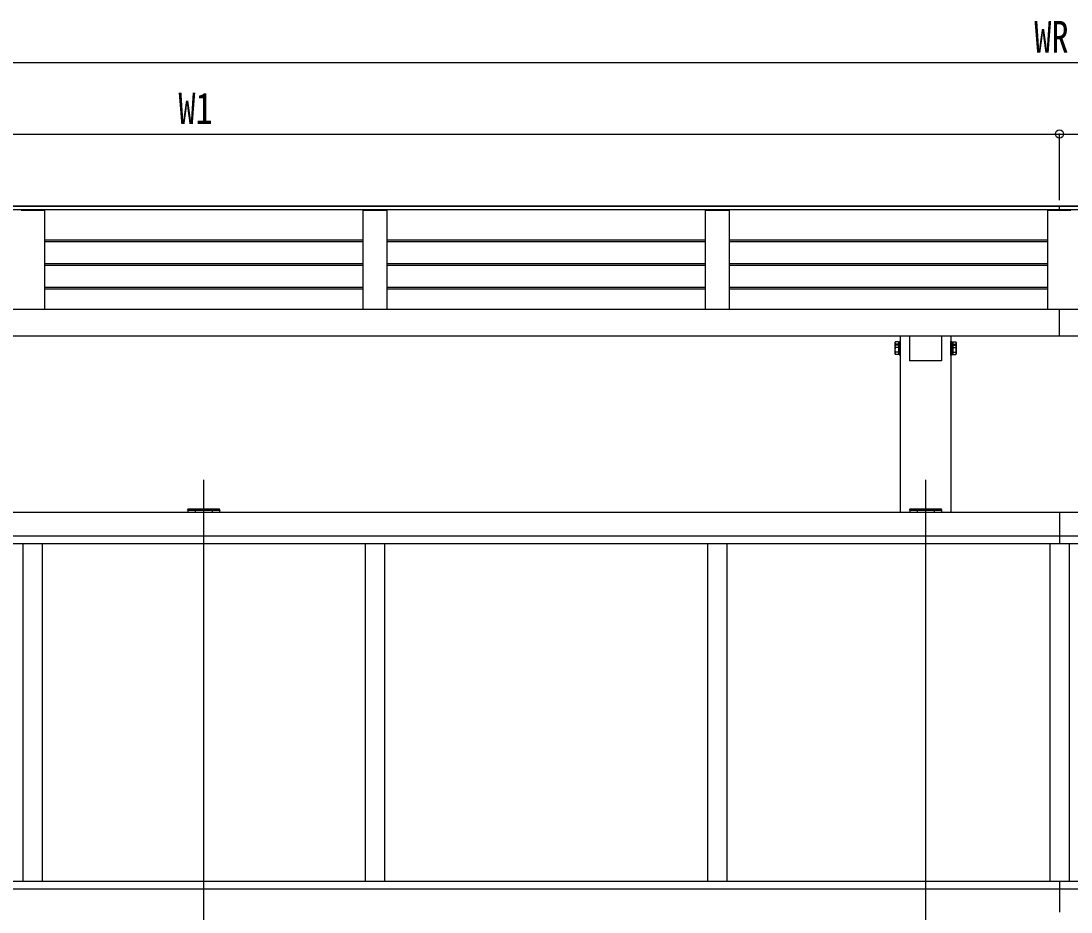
# Model space of a CAD drawing. Units: millimetres, scale not verified. Extents: x -8410 to 8410, y -5940 to 5940.
# Drawn here: x -6019 to -3823, y -2276 to -411 of the extents above; entities that cross this region are included whole.
import ezdxf
from ezdxf.enums import TextEntityAlignment as Align

# ---------------------------------------------------------------- set-up
doc = ezdxf.new("R2010")
doc.units = ezdxf.units.MM
doc.header["$LTSCALE"] = 30
for name, color, linetype in [('0-3_YKK_12', 2, 'Continuous'), ('0-4_YKK_13', 4, 'Continuous'), ('0-5_YKK_A1', 4, 'Continuous'), ('0-6_YKK_D', 6, 'Continuous')]:
    doc.layers.add(name, color=color, linetype=linetype)
doc.styles.add('ＭＳ ゴシック', font='')
doc.styles.get('ＭＳ ゴシック').set_extended_font_data('MS Gothic')

msp = doc.modelspace()

# ---------------------------------------------------------------- linework, layer by layer
at = {"layer": '0-3_YKK_12'}
for p, q in [((-5637.39, -1371.29), (-5637.39, -4385.4)), ((-4127.39, -1371.29), (-4127.39, -4385.4))]:
    msp.add_line(p, q, dxfattribs=at)
at = {"layer": '0-4_YKK_13'}
for p, q in [((-4160.89, -1070.33), (-4160.89, -1122.34)), ((-4191.49, -1084.15), (-4190.73, -1082.84)), ((-4191.49, -1084.15), (-4191.49, -1090.95)), ((-4191.49, -1090.95), (-4190.73, -1089.64)), ((-4191.49, -1090.95), (-4191.49, -1107.95)), ((-4184.49, -1082.84), (-4190.73, -1082.84)), ((-4184.49, -1087.74), (-4190.73, -1087.74)), ((-4184.49, -1089.64), (-4190.73, -1089.64)), ((-4184.49, -1094.54), (-4190.73, -1094.54)), ((-4184.49, -1082.84), (-4184.49, -1089.64)), ((-4181.99, -1083.9), (-4184.49, -1083.9)), ((-4184.49, -1089.64), (-4184.49, -1109.27)), ((-4181.99, -1090.7), (-4184.49, -1090.7)), ((-4181.99, -1083.9), (-4181.99, -1088.45)), ((-4181.99, -1090.7), (-4181.99, -1108.2)), ((-4072.79, -1083.9), (-4070.29, -1083.9)), ((-4072.79, -1083.9), (-4072.79, -1088.45)), ((-4072.79, -1090.7), (-4070.29, -1090.7)), ((-4072.79, -1090.7), (-4072.79, -1108.2)), ((-4070.29, -1082.84), (-4064.05, -1082.84)), ((-4070.29, -1082.84), (-4070.29, -1089.64)), ((-4070.29, -1087.74), (-4064.05, -1087.74)), ((-4070.29, -1089.64), (-4064.05, -1089.64)), ((-4070.29, -1089.64), (-4070.29, -1109.27)), ((-4070.29, -1094.54), (-4064.05, -1094.54)), ((-4063.29, -1084.15), (-4064.05, -1082.84)), ((-4063.29, -1090.95), (-4064.05, -1089.64)), ((-4063.29, -1084.15), (-4063.29, -1090.95)), ((-4063.29, -1090.95), (-4063.29, -1107.95)), ((-4191.49, -1107.95), (-4190.73, -1109.27)), ((-4184.49, -1104.36), (-4190.73, -1104.36)), ((-4184.49, -1109.27), (-4190.73, -1109.27)), ((-4181.99, -1098.7), (-4184.49, -1098.7)), ((-4181.99, -1100.2), (-4184.49, -1100.2)), ((-4184.49, -1108.2), (-4181.99, -1108.2)), ((-4072.79, -1098.7), (-4070.29, -1098.7)), ((-4072.79, -1100.2), (-4070.29, -1100.2)), ((-4070.29, -1108.2), (-4072.79, -1108.2)), ((-4070.29, -1104.36), (-4064.05, -1104.36)), ((-4070.29, -1109.27), (-4064.05, -1109.27)), ((-4063.29, -1107.95), (-4064.05, -1109.27)), ((-5669.8, -1432.5), (-5669.3, -1432.5)), ((-5669.4, -1435), (-5605.39, -1435)), ((-5669.3, -1432.5), (-5605.49, -1432.5)), ((-5605.49, -1432.5), (-5604.99, -1432.5)), ((-5603.89, -1435), (-5605.39, -1435)), ((-5603.99, -1433.44), (-5603.89, -1435)), ((-4159.8, -1432.5), (-4159.3, -1432.5)), ((-4159.4, -1435), (-4095.39, -1435)), ((-4159.3, -1432.5), (-4095.49, -1432.5)), ((-4095.49, -1432.5), (-4094.99, -1432.5)), ((-4093.89, -1435), (-4095.39, -1435)), ((-4093.99, -1433.44), (-4093.89, -1435))]:
    msp.add_line(p, q, dxfattribs=at)
for points in [[(-4093.89, -1070.33), (-4093.89, -1122.34), (-4160.89, -1122.34)], [(-4180.39, -1088.45), (-4180.39, -1081.65), (-4181.99, -1081.65), (-4181.99, -1088.45)], [(-4074.39, -1088.45), (-4074.39, -1081.65), (-4072.79, -1081.65), (-4072.79, -1088.45)], [(-5669.4, -1435), (-5670.89, -1435), (-5670.8, -1433.44)], [(-4159.4, -1435), (-4160.89, -1435), (-4160.8, -1433.44)]]:
    msp.add_lwpolyline(points, dxfattribs=at)
for points in [[(-4180.39, -1110.45), (-4180.39, -1088.45), (-4181.99, -1088.45), (-4181.99, -1110.45)], [(-4074.39, -1110.45), (-4074.39, -1088.45), (-4072.79, -1088.45), (-4072.79, -1110.45)]]:
    msp.add_lwpolyline(points, close=True, dxfattribs=at)
for centre, radius, start, end in [((-4187.15, -1085.29), 4.34, 145.61575, 214.38425), ((-4187.15, -1092.09), 4.34, 145.61575, 214.38425), ((-4175.25, -1099.45), 16.24, 162.41205, 197.58795), ((-4175.25, -1092.65), 16.24, 162.41205, 173.31212), ((-4067.64, -1085.29), 4.34, 325.61575, 34.38425), ((-4079.53, -1092.65), 16.24, 6.68788, 17.58795), ((-4067.64, -1092.09), 4.34, 325.61575, 34.38425), ((-4079.53, -1099.45), 16.24, 342.41205, 17.58795), ((-4187.15, -1106.81), 4.34, 145.61575, 214.38425), ((-4067.64, -1106.81), 4.34, 325.61575, 34.38425), ((-5669.8, -1433.5), 1, 90, 176.5), ((-5604.99, -1433.5), 1, 3.5, 90), ((-4159.8, -1433.5), 1, 90, 176.5), ((-4094.99, -1433.5), 1, 3.5, 90)]:
    msp.add_arc(centre, radius, start, end, dxfattribs=at)
at = {"layer": '0-5_YKK_A1'}
for p, q in [((-267.39, -806.29), (-7437.69, -806.29)), ((-7427.39, -798.99), (-267.39, -798.99)), ((-7387.39, -797.87), (-267.39, -797.87)), ((-267.39, -798.84), (-7387.39, -798.84)), ((-6019.41, -807.21), (-6014.57, -807.14)), ((-6014.57, -807.14), (-5976.22, -807.14)), ((-5976.22, -807.14), (-5971.38, -807.21)), ((-5970.39, -808.21), (-5970.39, -1014.01)), ((-5304.39, -808.2), (-5304.39, -1014.01)), ((-5303.41, -807.21), (-5298.57, -807.14)), ((-5298.57, -807.14), (-5260.22, -807.14)), ((-5260.22, -807.14), (-5255.38, -807.21)), ((-5254.39, -808.21), (-5254.39, -1014.01)), ((-4588.39, -808.2), (-4588.39, -1014.01)), ((-4587.41, -807.21), (-4582.57, -807.14)), ((-4582.57, -807.14), (-4544.22, -807.14)), ((-4544.22, -807.14), (-4539.38, -807.21)), ((-4538.39, -808.21), (-4538.39, -1014.01)), ((-3872.39, -808.2), (-3872.39, -1014.01)), ((-3871.41, -807.21), (-3866.57, -807.14)), ((-3866.57, -807.14), (-3828.22, -807.14)), ((-3847.39, -807.14), (-3847.39, -797.87)), ((-3828.22, -807.14), (-3823.38, -807.21)), ((-5304.39, -870.24), (-5970.39, -870.24)), ((-5304.39, -873.22), (-5970.39, -873.22)), ((-4588.39, -870.24), (-5254.39, -870.24)), ((-4588.39, -873.22), (-5254.39, -873.22)), ((-3872.39, -870.24), (-4538.39, -870.24)), ((-3872.39, -873.22), (-4538.39, -873.22)), ((-5304.39, -919.68), (-5970.39, -919.68)), ((-4588.39, -919.68), (-5254.39, -919.68)), ((-3872.39, -919.68), (-4538.39, -919.68)), ((-5304.39, -922.66), (-5970.39, -922.66)), ((-4588.39, -922.66), (-5254.39, -922.66)), ((-3872.39, -922.66), (-4538.39, -922.66)), ((-5304.42, -972.15), (-5970.42, -972.15)), ((-5304.39, -969.11), (-5970.39, -969.11)), ((-4588.42, -972.15), (-5254.42, -972.15)), ((-4588.39, -969.11), (-5254.39, -969.11)), ((-3872.42, -972.15), (-4538.42, -972.15)), ((-3872.39, -969.11), (-4538.39, -969.11)), ((-7427.39, -1014.01), (-267.39, -1014.01)), ((-3847.39, -1070.33), (-3847.39, -1014.01)), ((-7427.39, -1070.33), (-267.39, -1070.33)), ((-4180.39, -1070.33), (-4180.39, -1440)), ((-4074.39, -1070.33), (-4074.39, -1440)), ((-3847.39, -1440), (-7427.39, -1440)), ((-5670.39, -1435), (-5670.39, -1440)), ((-5654.89, -1435), (-5654.89, -1440)), ((-5619.89, -1435), (-5619.89, -1440)), ((-5604.39, -1435), (-5604.39, -1440)), ((-4160.39, -1435), (-4160.39, -1440)), ((-4144.89, -1435), (-4144.89, -1440)), ((-4109.89, -1435), (-4109.89, -1440)), ((-4094.39, -1435), (-4094.39, -1440)), ((-267.39, -1440), (-3847.39, -1440)), ((-3847.39, -1440), (-3847.39, -1504.5)), ((-7427.39, -1488.5), (-3847.39, -1488.5)), ((-3847.39, -1488.5), (-267.39, -1488.5)), ((-7407.39, -1504.5), (-3847.39, -1504.5)), ((-6015.39, -1504.5), (-6015.39, -2211.5)), ((-5975.39, -1504.5), (-5975.39, -2211.5)), ((-5299.39, -1504.5), (-5299.39, -2211.5)), ((-5259.39, -1504.5), (-5259.39, -2211.5)), ((-4583.39, -1504.5), (-4583.39, -2211.5)), ((-4543.39, -1504.5), (-4543.39, -2211.5)), ((-3867.39, -1504.5), (-3867.39, -2211.5)), ((-3867.39, -1504.5), (-3867.39, -2211.5)), ((-3847.39, -1504.5), (-287.39, -1504.5)), ((-3827.39, -1504.5), (-3827.39, -2211.5)), ((-7427.39, -2211.5), (-3847.39, -2211.5)), ((-3847.39, -2211.5), (-267.39, -2211.5)), ((-3847.39, -2211.5), (-3847.39, -2227.5)), ((-3847.39, -2211.5), (-3847.39, -2276)), ((-7427.39, -2227.5), (-3847.39, -2227.5)), ((-3847.39, -2227.5), (-267.39, -2227.5))]:
    msp.add_line(p, q, dxfattribs=at)
for centre, start, end in [((-5971.39, -808.21), 359.84961, 89.33225), ((-5303.4, -808.21), 90.66782, 179.85648), ((-5255.39, -808.21), 359.84961, 89.33225), ((-4587.4, -808.21), 90.66782, 179.85648), ((-4539.39, -808.21), 359.84961, 89.33225), ((-3871.4, -808.21), 90.66782, 179.85648)]:
    msp.add_arc(centre, 0.997, start, end, dxfattribs=at)
at = {"layer": '0-6_YKK_D'}
for p, q in [((-7447.39, -497.87), (-247.39, -497.87)), ((-7427.39, -647.87), (-3847.39, -647.87)), ((-3847.39, -786), (-3847.39, -646.87)), ((-3847.39, -786), (-3847.39, -646.87)), ((-3847.39, -647.87), (-267.39, -647.87))]:
    msp.add_line(p, q, dxfattribs=at)
msp.add_circle((-3847.39, -647.87), 8.5, dxfattribs=at)
msp.add_circle((-3847.39, -647.87), 8.5, dxfattribs=at)

# ---------------------------------------------------------------- texts
at = {"layer": '0-6_YKK_D', "style": 'ＭＳ ゴシック', "width": 0.8}
for s, p in [('WR', (-3900.19, -497.07)), ('W1', (-5690.19, -646.8))]:
    msp.add_text(s, height=65.98, dxfattribs=at).set_placement(p, align=Align.BOTTOM_LEFT)

doc.saveas('drawing.dxf')
